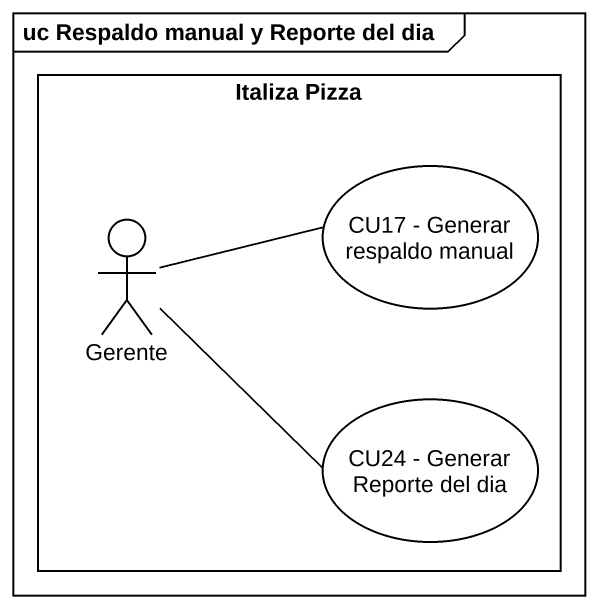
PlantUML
@startuml
mainframe uc Respaldo manual y Reporte del dia
rectangle "Italiza Pizza" as Italiza_Pizza #FFFFFF {
  actor Gerente #FFFFFF
  usecase "CU17 - Generar respaldo manual" as CU17_Generar_respaldo_manual #FFFFFF
  usecase "CU24 - Generar Reporte del dia" as CU24_Generar_Reporte_del_dia #FFFFFF
}
Gerente -right- CU17_Generar_respaldo_manual
Gerente -right- CU24_Generar_Reporte_del_dia
@enduml
